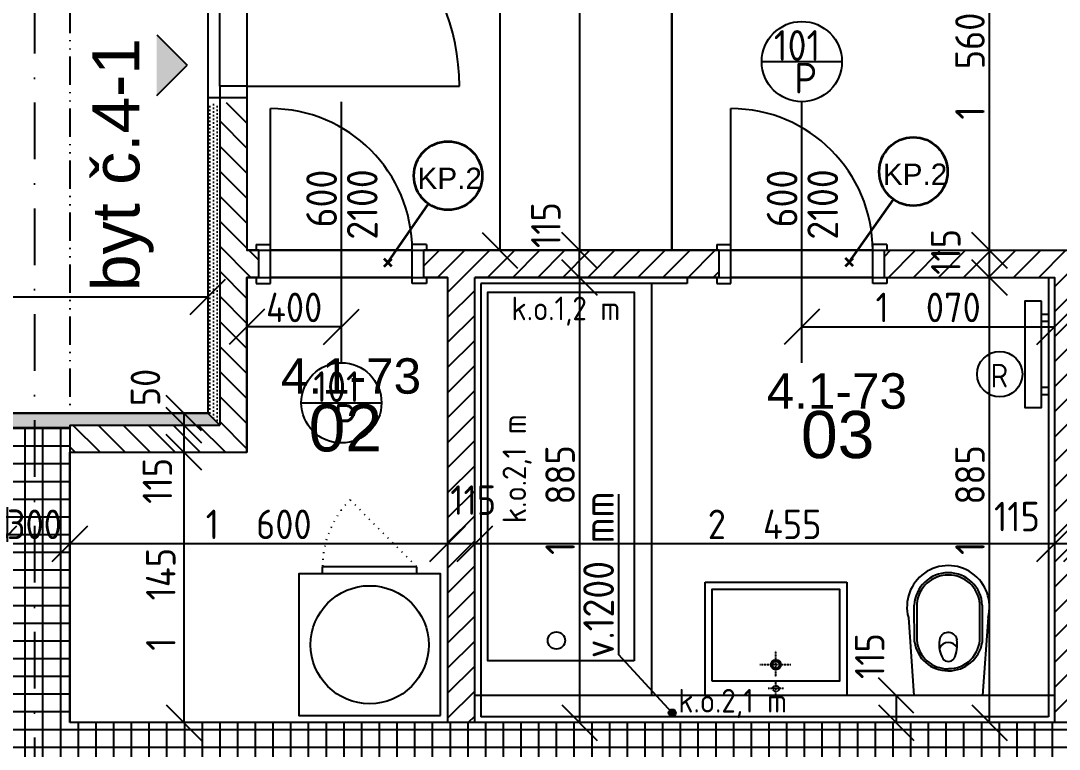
# Model space of a CAD drawing. Extents: x 4511820 to 5180432, y -1526536 to -944957.
# Drawn here: x 5027413 to 5031811, y -1075541 to -1072456 of the extents above; entities that cross this region are included whole.
import ezdxf

# ---------------------------------------------------------------- set-up
doc = ezdxf.new("R2010")
doc.units = 0
doc.header["$MEASUREMENT"] = 0
for name, pattern in [('ACAD_ISO07W100', [3.5, 0.5, -3]), ('ACAD_ISO12W100', [22, 12, -3, 0.5, -3, 0.5, -3]), ('BODKOCIARKOVANA_3', [5.6, 3, -1.3, 0, -1.3]), ('DASHED', [0.75, 0.5, -0.25])]:
    doc.linetypes.add(name, pattern=pattern)
doc.layers.get('0').update_dxf_attribs({"linetype": 'CONTINUOUS'})
doc.layers.get('Defpoints').update_dxf_attribs({"color": 61, "linetype": 'CONTINUOUS'})
for name, color, linetype in [('DVERE', 45, 'CONTINUOUS'), ('KÓTY', 4, 'CONTINUOUS'), ('MÚRY', 1, 'CONTINUOUS'), ('osi', 253, 'CONTINUOUS'), ('Plochy', 41, 'CONTINUOUS'), ('POPIS', 7, 'CONTINUOUS'), ('TENKÁ', 7, 'CONTINUOUS'), ('Z-Kúrenie', 101, 'CONTINUOUS'), ('ZARIADENIE1', 145, 'CONTINUOUS'), ('ZARIADOVACIE', 144, 'CONTINUOUS'), ('ŠRAFY', 82, 'CONTINUOUS')]:
    doc.layers.add(name, color=color, linetype=linetype)
doc.layers.add('preklady', color=74, linetype='CONTINUOUS', lineweight=35)
doc.styles.add('ARIAL', font='arial.ttf')
doc.styles.add('Style-Arial', font='arial.ttf')
doc.styles.add('STYLE1', font='isocp.shx')
doc.dimstyles.new('STANDARD-50', dxfattribs={"dimtxt": 125, "dimasz": 150, "dimexe": 10, "dimexo": 200, "dimgap": 20, "dimtad": 1, "dimdsep": 46, "dimlunit": 6, "dimtxsty": 'STYLE1', "dimblk1": 'OBLIQUE', "dimblk2": 'OBLIQUE', "dimsah": 1, "dimcen": 2.5, "dimse1": 1, "dimse2": 1, "dimadec": 0, "dimazin": 0, "dimtfac": 1, "dimtmove": 1, "dimatfit": 3, "dimldrblk": 'OBLIQUE', "dimfxl": 1, "dimtolj": 1, "dimtzin": 0, "dimarcsym": 0})
pattern_1 = [(45, (515270.5, 400718.02), (-53.0330086, 53.0330086), [])]

# ---------------------------------------------------------------- blocks, each defined once
blk = doc.blocks.new('pračka')
at = {"layer": 'ZARIADENIE1', "color": 8, "linetype": 'ACAD_ISO07W100', "ltscale": 8}
blk.add_line((4536136.9, -1117296.3), (4536419.7, -1117579.2), dxfattribs=at)
at = {"layer": 'ZARIADENIE1', "color": 8}
for p, q in [((4536419.7, -1117579.2), (4536019.7, -1117579.2)), ((4536019.7, -1117609.2), (4536019.7, -1117579.2)), ((4536419.7, -1117609.2), (4536419.7, -1117579.2))]:
    blk.add_line(p, q, dxfattribs=at)
blk.add_lwpolyline([(4536519.7, -1118209.2), (4536519.7, -1117609.2), (4535919.7, -1117609.2), (4535919.7, -1118209.2)], close=True, dxfattribs=at)
blk.add_circle((4536219.7, -1117909.2), 250, dxfattribs=at)
at = {"layer": 'ZARIADENIE1', "color": 8, "linetype": 'ACAD_ISO07W100', "ltscale": 8}
blk.add_arc((4536419.7, -1117579.2), 400, 135, 180, dxfattribs=at)
blk = doc.blocks.new('_OBLIQUE')
at = {"color": 0, "linetype": 'ByBlock'}
blk.add_line((-0.5, -0.5), (0.5, 0.5), dxfattribs=at)
blk = doc.blocks.new('*D20446')
at = {"layer": 'Defpoints', "color": 0}
for p in [(5031791, -1074671), (5031791, -1074671), (5031906, -1074671)]:
    blk.add_point(p, dxfattribs=at)
at = {"layer": 'KÓTY', "color": 0, "lineweight": -2}
blk.add_line((5031906, -1074671), (5031791, -1074671), dxfattribs=at)
at = {"layer": 'KÓTY', "color": 0, "linetype": 'ByBlock', "lineweight": -2, "xscale": 150, "yscale": 150, "zscale": 150, "rotation": 180}
blk.add_blockref('_OBLIQUE', (5031791, -1074671), dxfattribs=at)
at = {"layer": 'KÓTY', "color": 0, "linetype": 'ByBlock', "lineweight": -2, "xscale": 150, "yscale": 150, "zscale": 150}
blk.add_blockref('_OBLIQUE', (5031906, -1074671), dxfattribs=at)
at = {"layer": 'KÓTY', "color": 0, "insert": (5031632, -1074555.5), "char_height": 125, "attachment_point": 5, "style": 'STYLE1'}
blk.add_mtext('\\A1;115', dxfattribs=at)
blk = doc.blocks.new('*D20447')
at = {"layer": 'Defpoints', "color": 0}
for p in [(5029336, -1074671), (5029336, -1074671), (5031791, -1074671)]:
    blk.add_point(p, dxfattribs=at)
at = {"layer": 'KÓTY', "color": 0, "lineweight": -2}
blk.add_line((5031791, -1074671), (5029336, -1074671), dxfattribs=at)
at = {"layer": 'KÓTY', "color": 0, "linetype": 'ByBlock', "lineweight": -2, "xscale": 150, "yscale": 150, "zscale": 150, "rotation": 180}
blk.add_blockref('_OBLIQUE', (5029336, -1074671), dxfattribs=at)
at = {"layer": 'KÓTY', "color": 0, "linetype": 'ByBlock', "lineweight": -2, "xscale": 150, "yscale": 150, "zscale": 150}
blk.add_blockref('_OBLIQUE', (5031791, -1074671), dxfattribs=at)
at = {"layer": 'KÓTY', "color": 0, "insert": (5030563.5, -1074588.5), "char_height": 125, "attachment_point": 5, "style": 'STYLE1'}
blk.add_mtext('\\A1;2ﾠ455', dxfattribs=at)
blk = doc.blocks.new('*D20448')
at = {"layer": 'Defpoints', "color": 0}
for p in [(5029221, -1074671), (5029221, -1074671), (5029336, -1074671)]:
    blk.add_point(p, dxfattribs=at)
at = {"layer": 'KÓTY', "color": 0, "lineweight": -2}
blk.add_line((5029336, -1074671), (5029221, -1074671), dxfattribs=at)
at = {"layer": 'KÓTY', "color": 0, "linetype": 'ByBlock', "lineweight": -2, "xscale": 150, "yscale": 150, "zscale": 150, "rotation": 180}
blk.add_blockref('_OBLIQUE', (5029221, -1074671), dxfattribs=at)
at = {"layer": 'KÓTY', "color": 0, "linetype": 'ByBlock', "lineweight": -2, "xscale": 150, "yscale": 150, "zscale": 150}
blk.add_blockref('_OBLIQUE', (5029336, -1074671), dxfattribs=at)
at = {"layer": 'KÓTY', "color": 0, "insert": (5029329.3, -1074486), "char_height": 125, "attachment_point": 5, "style": 'STYLE1'}
blk.add_mtext('\\A1;115', dxfattribs=at)
blk = doc.blocks.new('*D20449')
at = {"layer": 'Defpoints', "color": 0}
for p in [(5027621, -1074671), (5027621, -1074671), (5029221, -1074671)]:
    blk.add_point(p, dxfattribs=at)
at = {"layer": 'KÓTY', "color": 0, "lineweight": -2}
blk.add_line((5029221, -1074671), (5027621, -1074671), dxfattribs=at)
at = {"layer": 'KÓTY', "color": 0, "linetype": 'ByBlock', "lineweight": -2, "xscale": 150, "yscale": 150, "zscale": 150, "rotation": 180}
blk.add_blockref('_OBLIQUE', (5027621, -1074671), dxfattribs=at)
at = {"layer": 'KÓTY', "color": 0, "linetype": 'ByBlock', "lineweight": -2, "xscale": 150, "yscale": 150, "zscale": 150}
blk.add_blockref('_OBLIQUE', (5029221, -1074671), dxfattribs=at)
at = {"layer": 'KÓTY', "color": 0, "insert": (5028421, -1074588.5), "char_height": 125, "attachment_point": 5, "style": 'STYLE1'}
blk.add_mtext('\\A1;1ﾠ600', dxfattribs=at)
blk = doc.blocks.new('*D20450')
at = {"layer": 'Defpoints', "color": 0}
for p in [(5027321, -1074671), (5027321, -1074671), (5027621, -1074671)]:
    blk.add_point(p, dxfattribs=at)
at = {"layer": 'KÓTY', "color": 0, "lineweight": -2}
blk.add_line((5027621, -1074671), (5027321, -1074671), dxfattribs=at)
at = {"layer": 'KÓTY', "color": 0, "linetype": 'ByBlock', "lineweight": -2, "xscale": 150, "yscale": 150, "zscale": 150, "rotation": 180}
blk.add_blockref('_OBLIQUE', (5027321, -1074671), dxfattribs=at)
at = {"layer": 'KÓTY', "color": 0, "linetype": 'ByBlock', "lineweight": -2, "xscale": 150, "yscale": 150, "zscale": 150}
blk.add_blockref('_OBLIQUE', (5027621, -1074671), dxfattribs=at)
at = {"layer": 'KÓTY', "color": 0, "insert": (5027471, -1074588.5), "char_height": 125, "attachment_point": 5, "style": 'STYLE1'}
blk.add_mtext('\\A1;300', dxfattribs=at)
blk = doc.blocks.new('*D20486')
at = {"layer": 'Defpoints', "color": 0}
for p in [(5030721, -1073543.2), (5031791, -1073543.2), (5031791, -1073752.5)]:
    blk.add_point(p, dxfattribs=at)
at = {"layer": 'KÓTY', "color": 0, "lineweight": -2}
blk.add_line((5030721, -1073752.5), (5031791, -1073752.5), dxfattribs=at)
at = {"layer": 'KÓTY', "color": 0, "linetype": 'ByBlock', "lineweight": -2, "xscale": 150, "yscale": 150, "zscale": 150, "rotation": 180}
blk.add_blockref('_OBLIQUE', (5030721, -1073752.5), dxfattribs=at)
at = {"layer": 'KÓTY', "color": 0, "linetype": 'ByBlock', "lineweight": -2, "xscale": 150, "yscale": 150, "zscale": 150}
blk.add_blockref('_OBLIQUE', (5031791, -1073752.5), dxfattribs=at)
at = {"layer": 'KÓTY', "color": 0, "insert": (5031256, -1073670), "char_height": 125, "attachment_point": 5, "style": 'STYLE1'}
blk.add_mtext('\\A1;1ﾠ070', dxfattribs=at)
blk = doc.blocks.new('*D20500')
at = {"layer": 'Defpoints', "color": 0}
for p in [(5031515.5, -1073543.2), (5031791, -1073543.2), (5031791, -1075428.2)]:
    blk.add_point(p, dxfattribs=at)
at = {"layer": 'KÓTY', "color": 0, "lineweight": -2}
blk.add_line((5031515.5, -1075428.2), (5031515.5, -1073543.2), dxfattribs=at)
at = {"layer": 'KÓTY', "color": 0, "linetype": 'ByBlock', "lineweight": -2, "xscale": 150, "yscale": 150, "zscale": 150}
for p, rotation in [((5031515.5, -1073543.2), 90), ((5031515.5, -1075428.2), 270)]:
    blk.add_blockref('_OBLIQUE', p, dxfattribs=dict(at, rotation=rotation))
at = {"layer": 'KÓTY', "color": 0, "insert": (5031433, -1074485.7), "char_height": 125, "attachment_point": 5, "rotation": 90, "style": 'STYLE1'}
blk.add_mtext('\\A1;1ﾠ885', dxfattribs=at)
blk = doc.blocks.new('*D20501')
at = {"layer": 'Defpoints', "color": 0}
for p in [(5031515.5, -1073428.2), (5031791, -1073428.2), (5031791, -1073543.2)]:
    blk.add_point(p, dxfattribs=at)
at = {"layer": 'KÓTY', "color": 0, "lineweight": -2}
blk.add_line((5031515.5, -1073543.2), (5031515.5, -1073428.2), dxfattribs=at)
at = {"layer": 'KÓTY', "color": 0, "linetype": 'ByBlock', "lineweight": -2, "xscale": 150, "yscale": 150, "zscale": 150}
for p, rotation in [((5031515.5, -1073428.2), 90), ((5031515.5, -1073543.2), 270)]:
    blk.add_blockref('_OBLIQUE', p, dxfattribs=dict(at, rotation=rotation))
at = {"layer": 'KÓTY', "color": 0, "insert": (5031330.5, -1073434.9), "char_height": 125, "attachment_point": 5, "rotation": 90, "style": 'STYLE1'}
blk.add_mtext('\\A1;115', dxfattribs=at)
blk = doc.blocks.new('*D20502')
at = {"layer": 'Defpoints', "color": 0}
for p in [(5031515.5, -1071868.2), (5031696, -1071868.2), (5031696, -1073428.2)]:
    blk.add_point(p, dxfattribs=at)
at = {"layer": 'KÓTY', "color": 0, "lineweight": -2}
blk.add_line((5031515.5, -1073428.2), (5031515.5, -1071868.2), dxfattribs=at)
at = {"layer": 'KÓTY', "color": 0, "linetype": 'ByBlock', "lineweight": -2, "xscale": 150, "yscale": 150, "zscale": 150}
for p, rotation in [((5031515.5, -1071868.2), 90), ((5031515.5, -1073428.2), 270)]:
    blk.add_blockref('_OBLIQUE', p, dxfattribs=dict(at, rotation=rotation))
at = {"layer": 'KÓTY', "color": 0, "insert": (5031433, -1072648.2), "char_height": 125, "attachment_point": 5, "rotation": 90, "style": 'STYLE1'}
blk.add_mtext('\\A1;1ﾠ560', dxfattribs=at)
blk = doc.blocks.new('*D20505')
at = {"layer": 'Defpoints', "color": 0}
for p in [(5028371, -1073543.2), (5028771, -1073543.2), (5028371, -1073752.5)]:
    blk.add_point(p, dxfattribs=at)
at = {"layer": 'KÓTY', "color": 0, "lineweight": -2}
blk.add_line((5028771, -1073752.5), (5028371, -1073752.5), dxfattribs=at)
at = {"layer": 'KÓTY', "color": 0, "linetype": 'ByBlock', "lineweight": -2, "xscale": 150, "yscale": 150, "zscale": 150, "rotation": 180}
blk.add_blockref('_OBLIQUE', (5028371, -1073752.5), dxfattribs=at)
at = {"layer": 'KÓTY', "color": 0, "linetype": 'ByBlock', "lineweight": -2, "xscale": 150, "yscale": 150, "zscale": 150}
blk.add_blockref('_OBLIQUE', (5028771, -1073752.5), dxfattribs=at)
at = {"layer": 'KÓTY', "color": 0, "insert": (5028571, -1073670), "char_height": 125, "attachment_point": 5, "style": 'STYLE1'}
blk.add_mtext('\\A1;400', dxfattribs=at)
blk = doc.blocks.new('*D20506')
at = {"layer": 'Defpoints', "color": 0}
for p in [(5031471, -1075313.2), (5031121, -1075428.2), (5031471, -1075428.2)]:
    blk.add_point(p, dxfattribs=at)
at = {"layer": 'KÓTY', "color": 0, "lineweight": -2}
blk.add_line((5031121, -1075313.2), (5031121, -1075428.2), dxfattribs=at)
at = {"layer": 'KÓTY', "color": 0, "linetype": 'ByBlock', "lineweight": -2, "xscale": 150, "yscale": 150, "zscale": 150}
for p, rotation in [((5031121, -1075313.2), 90), ((5031121, -1075428.2), 270)]:
    blk.add_blockref('_OBLIQUE', p, dxfattribs=dict(at, rotation=rotation))
at = {"layer": 'KÓTY', "color": 0, "insert": (5031008.5, -1075146.5), "char_height": 125, "attachment_point": 5, "rotation": 90, "style": 'STYLE1'}
blk.add_mtext('\\A1;115', dxfattribs=at)
blk = doc.blocks.new('*D20509')
at = {"layer": 'Defpoints', "color": 0}
for p in [(5029780, -1069118.2), (5029780, -1073428.2), (5029780, -1073428.2)]:
    blk.add_point(p, dxfattribs=at)
at = {"layer": 'KÓTY', "color": 0, "lineweight": -2}
blk.add_line((5029780, -1069118.2), (5029780, -1073428.2), dxfattribs=at)
at = {"layer": 'KÓTY', "color": 0, "linetype": 'ByBlock', "lineweight": -2, "xscale": 150, "yscale": 150, "zscale": 150}
for p, rotation in [((5029780, -1069118.2), 90), ((5029780, -1073428.2), 270)]:
    blk.add_blockref('_OBLIQUE', p, dxfattribs=dict(at, rotation=rotation))
at = {"layer": 'KÓTY', "color": 0, "insert": (5029697.5, -1071273.2), "char_height": 125, "attachment_point": 5, "rotation": 90, "style": 'STYLE1'}
blk.add_mtext('\\A1;4ﾠ310', dxfattribs=at)
blk = doc.blocks.new('*D20510')
at = {"layer": 'Defpoints', "color": 0}
for p in [(5029336, -1073428.2), (5029780, -1073428.2), (5029336, -1073543.2)]:
    blk.add_point(p, dxfattribs=at)
at = {"layer": 'KÓTY', "color": 0, "lineweight": -2}
blk.add_line((5029780, -1073543.2), (5029780, -1073428.2), dxfattribs=at)
at = {"layer": 'KÓTY', "color": 0, "linetype": 'ByBlock', "lineweight": -2, "xscale": 150, "yscale": 150, "zscale": 150}
for p, rotation in [((5029780, -1073428.2), 90), ((5029780, -1073543.2), 270)]:
    blk.add_blockref('_OBLIQUE', p, dxfattribs=dict(at, rotation=rotation))
at = {"layer": 'KÓTY', "color": 0, "insert": (5029637, -1073321.5), "char_height": 125, "attachment_point": 5, "rotation": 90, "style": 'STYLE1'}
blk.add_mtext('\\A1;115', dxfattribs=at)
blk = doc.blocks.new('*D20511')
at = {"layer": 'Defpoints', "color": 0}
for p in [(5029336, -1073543.2), (5029336, -1075428.2), (5029780, -1075428.2)]:
    blk.add_point(p, dxfattribs=at)
at = {"layer": 'KÓTY', "color": 0, "lineweight": -2}
blk.add_line((5029780, -1073543.2), (5029780, -1075428.2), dxfattribs=at)
at = {"layer": 'KÓTY', "color": 0, "linetype": 'ByBlock', "lineweight": -2, "xscale": 150, "yscale": 150, "zscale": 150}
for p, rotation in [((5029780, -1073543.2), 90), ((5029780, -1075428.2), 270)]:
    blk.add_blockref('_OBLIQUE', p, dxfattribs=dict(at, rotation=rotation))
at = {"layer": 'KÓTY', "color": 0, "insert": (5029697.5, -1074485.7), "char_height": 125, "attachment_point": 5, "rotation": 90, "style": 'STYLE1'}
blk.add_mtext('\\A1;1ﾠ885', dxfattribs=at)
blk = doc.blocks.new('*D20517')
at = {"layer": 'Defpoints', "color": 0}
for p in [(5028371, -1070903.2), (5028371, -1073428.2), (5029442.5, -1073428.2)]:
    blk.add_point(p, dxfattribs=at)
at = {"layer": 'KÓTY', "color": 0, "lineweight": -2}
blk.add_line((5029442.5, -1070903.2), (5029442.5, -1073428.2), dxfattribs=at)
at = {"layer": 'KÓTY', "color": 0, "linetype": 'ByBlock', "lineweight": -2, "xscale": 150, "yscale": 150, "zscale": 150}
for p, rotation in [((5029442.5, -1070903.2), 90), ((5029442.5, -1073428.2), 270)]:
    blk.add_blockref('_OBLIQUE', p, dxfattribs=dict(at, rotation=rotation))
at = {"layer": 'KÓTY', "color": 0, "insert": (5029360, -1072165.7), "char_height": 125, "attachment_point": 5, "rotation": 90, "style": 'STYLE1'}
blk.add_mtext('\\A1;2ﾠ525', dxfattribs=at)
blk = doc.blocks.new('*D20527')
at = {"layer": 'Defpoints', "color": 0}
for p in [(5027621, -1074283.2), (5027621, -1075428.2), (5028104.5, -1075428.2)]:
    blk.add_point(p, dxfattribs=at)
at = {"layer": 'KÓTY', "color": 0, "lineweight": -2}
blk.add_line((5028104.5, -1074283.2), (5028104.5, -1075428.2), dxfattribs=at)
at = {"layer": 'KÓTY', "color": 0, "linetype": 'ByBlock', "lineweight": -2, "xscale": 150, "yscale": 150, "zscale": 150}
for p, rotation in [((5028104.5, -1074283.2), 90), ((5028104.5, -1075428.2), 270)]:
    blk.add_blockref('_OBLIQUE', p, dxfattribs=dict(at, rotation=rotation))
at = {"layer": 'KÓTY', "color": 0, "insert": (5028006.5, -1074906), "char_height": 125, "attachment_point": 5, "rotation": 90, "style": 'STYLE1'}
blk.add_mtext('\\A1;1ﾠ145', dxfattribs=at)
blk = doc.blocks.new('*D20528')
at = {"layer": 'Defpoints', "color": 0}
for p in [(5028256, -1074168.2), (5028104.5, -1074283.2), (5028256, -1074283.2)]:
    blk.add_point(p, dxfattribs=at)
at = {"layer": 'KÓTY', "color": 0, "lineweight": -2}
blk.add_line((5028104.5, -1074168.2), (5028104.5, -1074283.2), dxfattribs=at)
at = {"layer": 'KÓTY', "color": 0, "linetype": 'ByBlock', "lineweight": -2, "xscale": 150, "yscale": 150, "zscale": 150}
for p, rotation in [((5028104.5, -1074168.2), 90), ((5028104.5, -1074283.2), 270)]:
    blk.add_blockref('_OBLIQUE', p, dxfattribs=dict(at, rotation=rotation))
at = {"layer": 'KÓTY', "color": 0, "insert": (5027992, -1074404.5), "char_height": 125, "attachment_point": 5, "rotation": 90, "style": 'STYLE1'}
blk.add_mtext('\\A1;115', dxfattribs=at)
blk = doc.blocks.new('*D20529')
at = {"layer": 'Defpoints', "color": 0}
for p in [(5028206, -1074118.2), (5028104.5, -1074168.2), (5028206, -1074168.2)]:
    blk.add_point(p, dxfattribs=at)
at = {"layer": 'KÓTY', "color": 0, "lineweight": -2}
blk.add_line((5028104.5, -1074118.2), (5028104.5, -1074168.2), dxfattribs=at)
at = {"layer": 'KÓTY', "color": 0, "linetype": 'ByBlock', "lineweight": -2, "xscale": 150, "yscale": 150, "zscale": 150}
for p, rotation in [((5028104.5, -1074118.2), 90), ((5028104.5, -1074168.2), 270)]:
    blk.add_blockref('_OBLIQUE', p, dxfattribs=dict(at, rotation=rotation))
at = {"layer": 'KÓTY', "color": 0, "insert": (5027941.5, -1074009), "char_height": 125, "attachment_point": 5, "rotation": 90, "style": 'STYLE1'}
blk.add_mtext('\\A1;50', dxfattribs=at)
blk = doc.blocks.new('*D20564')
at = {"layer": 'Defpoints', "color": 0}
for p in [(5028206, -1073625), (5020981, -1074118.2), (5028206, -1074118.2)]:
    blk.add_point(p, dxfattribs=at)
at = {"layer": 'KÓTY', "color": 0, "lineweight": -2, "ltscale": 0.25}
blk.add_line((5020981, -1073625), (5028206, -1073625), dxfattribs=at)
at = {"layer": 'KÓTY', "color": 0, "linetype": 'ByBlock', "lineweight": -2, "xscale": 150, "yscale": 150, "zscale": 150, "rotation": 180}
blk.add_blockref('_OBLIQUE', (5020981, -1073625), dxfattribs=at)
at = {"layer": 'KÓTY', "color": 0, "linetype": 'ByBlock', "lineweight": -2, "xscale": 150, "yscale": 150, "zscale": 150}
blk.add_blockref('_OBLIQUE', (5028206, -1073625), dxfattribs=at)
at = {"layer": 'KÓTY', "color": 0, "insert": (5024593.5, -1073542.5), "char_height": 125, "attachment_point": 5, "style": 'STYLE1'}
blk.add_mtext('\\A1;7ﾠ225', dxfattribs=at)

msp = doc.modelspace()

# ---------------------------------------------------------------- hatches: boundary and pattern name
at = {"layer": 'KÓTY'}
h = msp.add_hatch(color=256, dxfattribs=at)
h.dxf.hatch_style = 1
h.paths.add_polyline_path([(5030187, -1075386.863, -0.65381715), (5030161.826, -1075397.885, -1.52947961)])
at = {"layer": 'TENKÁ'}
h = msp.add_hatch(color=256, dxfattribs=at)
h.dxf.hatch_style = 1
h.paths.add_polyline_path([(5027989.59, -1072773.082), (5027989.59, -1072516.262), (5028118, -1072644.672)])
at = {"layer": 'ŠRAFY', "ltscale": 0.25}
h = msp.add_hatch(dxfattribs=at)
h.set_pattern_fill('ANSI31', color=256, scale=600, angle=90, style=0)
h.set_pattern_definition([(135, (-3027222.4, 552769.84), (-53.0330086, -53.0330086), [])])
h.paths.add_polyline_path([(5027621, -1074168.172), (5027621, -1074178.172), (5027621, -1074283.172), (5028371, -1074283.172), (5028371, -1073543.172), (5028411, -1073543.172), (5028421, -1073543.172), (5028421, -1073428.172), (5028411, -1073428.172), (5028371, -1073428.172), (5028371, -1072803.172), (5028256, -1072803.172), (5028256, -1074168.172)])
at = {"layer": 'ŠRAFY'}
h = msp.add_hatch(dxfattribs=at)
h.set_pattern_fill('DOTS', color=256, scale=250, angle=90)
h.set_pattern_definition([(90, (-71441.844, -23850), (-15.625, 7.8125), [0, -15.625])])
h.paths.add_polyline_path([(5028256, -1074168.172), (5028256, -1072803.172), (5028206, -1072803.172), (5028206, -1074118.172)])
at = {"layer": 'ŠRAFY', "ltscale": 0.25}
h = msp.add_hatch(dxfattribs=at)
h.set_pattern_fill('ANSI31', color=256, scale=600, style=0)
h.set_pattern_definition(pattern_1)
h.paths.add_polyline_path([(5031906, -1075428.172), (5031906, -1075028.172), (5033406, -1075028.172), (5033406, -1075428.172), (5033521, -1075428.172), (5033521, -1073428.172), (5033031, -1073428.172), (5033021, -1073428.172), (5033021, -1073543.172), (5033031, -1073543.172), (5033381, -1073543.172), (5033406, -1073543.172), (5033406, -1074913.172), (5031906, -1074913.172), (5031906, -1073543.172), (5031931, -1073543.172), (5032311, -1073543.172), (5032321, -1073543.172), (5032321, -1073428.172), (5032311, -1073428.172), (5031081, -1073428.172), (5031071, -1073428.172), (5031071, -1073543.172), (5031081, -1073543.172), (5031766, -1073543.172), (5031791, -1073543.172), (5031791, -1075428.172)])
h.paths.add_polyline_path([(5033428.25, -1074375.5), (5033665.75, -1074375.5), (5033665.75, -1074625.5), (5033428.25, -1074625.5)], flags=9)
h.paths.add_polyline_path([(5031205.5, -1073553.672), (5031205.5, -1073316.172), (5031455.5, -1073316.172), (5031455.5, -1073553.672)], flags=9)
h = msp.add_hatch(dxfattribs=at)
h.set_pattern_fill('ANSI31', color=256, scale=600, style=0)
h.set_pattern_definition(pattern_1)
h.paths.add_polyline_path([(5029121, -1073428.172), (5029121, -1073543.172), (5029131, -1073543.172), (5029221, -1073543.172), (5029221, -1075428.172), (5029336, -1075428.172), (5029336, -1073543.172), (5030236, -1073543.172), (5030361, -1073543.172), (5030371, -1073543.172), (5030371, -1073428.172), (5030361, -1073428.172), (5030171, -1073428.172), (5029131, -1073428.172)])
h.paths.add_polyline_path([(5029210.5, -1074361), (5029448, -1074361), (5029448, -1074611), (5029210.5, -1074611)], flags=24)
at = {"layer": 'ŠRAFY'}
h = msp.add_hatch(dxfattribs=at)
h.set_pattern_fill('DOTS', color=256, scale=250)
h.paths.add_polyline_path([(5027321, -1074178.172), (5027621, -1074178.172), (5027621, -1074168.172), (5028256, -1074168.172), (5028206, -1074118.172), (5027621, -1074118.172), (5027321, -1074118.172), (5022981, -1074118.172), (5022981, -1074168.172), (5027321, -1074168.172)])
at = {"layer": 'ŠRAFY', "ltscale": 0.25}
h = msp.add_hatch(dxfattribs=at)
h.set_pattern_fill('ANSI37', color=256, scale=600, angle=45)
h.set_pattern_definition([(90, (-3429042.49, 739093.5), (-75, 1e-14), []), (180, (-3429042.49, 739093.5), (-1e-14, -75), [])])
h.paths.add_polyline_path([(5033956, -1075728.172), (5034006, -1075728.172), (5034121, -1075728.172), (5034121, -1075428.172), (5033521, -1075428.172), (5033406, -1075428.172), (5031906, -1075428.172), (5031791, -1075428.172), (5031766, -1075428.172), (5029361, -1075428.172), (5029336, -1075428.172), (5029221, -1075428.172), (5027621, -1075428.172), (5027621, -1074283.172), (5027621, -1074178.172), (5027321, -1074178.172), (5027321, -1074283.172), (5027321, -1074398.172), (5027321, -1074423.172), (5027321, -1076313.172), (5027321, -1076428.172), (5027621, -1076428.172), (5027621, -1075728.172), (5030376, -1075728.172), (5030396, -1075728.172), (5030676, -1075728.172), (5030791, -1075728.172)])
h.paths.add_polyline_path([(5027327.201, -1074463.5), (5027614.799, -1074463.5), (5027614.799, -1074713.5), (5027327.201, -1074713.5)], flags=24)
h.paths.add_polyline_path([(5033052.5, -1075721.971), (5033052.5, -1075434.373), (5033302.5, -1075434.373), (5033302.5, -1075721.971)], flags=24)

# ---------------------------------------------------------------- linework, layer by layer
at = {"layer": 'DVERE'}
for p, q in [((5028256, -1072733.172), (5028256, -1071833.172)), ((5028371, -1071833.172), (5028371, -1072733.172)), ((5028371, -1072733.172), (5029271, -1072733.172))]:
    msp.add_line(p, q, dxfattribs=at)
at = {"layer": 'DVERE', "ltscale": 0.25}
for p, q in [((5030551, -1072629.344), (5030891, -1072629.344)), ((5028771, -1073904), (5028771, -1072799.344)), ((5030721, -1073904), (5030721, -1072799.344)), ((5028471, -1073428.172), (5028471, -1072828.172)), ((5030421, -1073428.172), (5030421, -1072828.172)), ((5028411, -1073403.172), (5028471, -1073403.172)), ((5028411, -1073403.172), (5028411, -1073428.172)), ((5028471, -1073568.172), (5028471, -1073403.172)), ((5029071, -1073428.172), (5028471, -1073428.172)), ((5029131, -1073403.172), (5029071, -1073403.172)), ((5029071, -1073568.172), (5029071, -1073403.172)), ((5029131, -1073403.172), (5029131, -1073428.172)), ((5030361, -1073403.172), (5030421, -1073403.172)), ((5030361, -1073403.172), (5030361, -1073428.172)), ((5030421, -1073568.172), (5030421, -1073403.172)), ((5031021, -1073428.172), (5030421, -1073428.172)), ((5031081, -1073403.172), (5031021, -1073403.172)), ((5031021, -1073568.172), (5031021, -1073403.172)), ((5031081, -1073403.172), (5031081, -1073428.172)), ((5028411, -1073543.172), (5028411, -1073568.172)), ((5029071, -1073543.172), (5028471, -1073543.172)), ((5029131, -1073543.172), (5029131, -1073568.172)), ((5030361, -1073543.172), (5030361, -1073568.172)), ((5031021, -1073543.172), (5030421, -1073543.172)), ((5031081, -1073543.172), (5031081, -1073568.172)), ((5028411, -1073568.172), (5028471, -1073568.172)), ((5029131, -1073568.172), (5029071, -1073568.172)), ((5030361, -1073568.172), (5030421, -1073568.172)), ((5031081, -1073568.172), (5031021, -1073568.172)), ((5028601, -1074074), (5028941, -1074074))]:
    msp.add_line(p, q, dxfattribs=at)
for centre in [(5030721, -1072629.344), (5028771, -1074074)]:
    msp.add_circle(centre, 170, dxfattribs=at)
at = {"layer": 'DVERE'}
msp.add_arc((5028371, -1072733.172), 900, 0, 90, dxfattribs=at)
at = {"layer": 'DVERE', "ltscale": 0.25}
for centre in [(5028471, -1073428.172), (5030421, -1073428.172)]:
    msp.add_arc(centre, 600, 0, 90, dxfattribs=at)
at = {"layer": 'KÓTY'}
for p in [(5029944, -1074460.363), (5030172, -1075386.863)]:
    msp.add_line(p, (5029944, -1075139.863), dxfattribs=at)
msp.add_circle((5030172, -1075386.863), 15, dxfattribs=at)
at = {"layer": 'MÚRY'}
for p, q in [((5028371, -1072733.172), (5028256, -1072733.172)), ((5028256, -1072733.172), (5028256, -1072783.172)), ((5028371, -1072733.172), (5028371, -1073428.172)), ((5028256, -1072783.172), (5028206, -1072783.172)), ((5028206, -1072783.172), (5028206, -1074118.172)), ((5028421, -1073428.172), (5028371, -1073428.172)), ((5028371, -1073543.172), (5028371, -1074283.172)), ((5028421, -1073543.172), (5028371, -1073543.172)), ((5029336, -1075428.172), (5029336, -1073543.172)), ((5022881, -1074118.172), (5028206, -1074118.172)), ((5027321, -1074178.172), (5027621, -1074178.172)), ((5027621, -1074283.172), (5027621, -1075428.172)), ((5027621, -1074283.172), (5028371, -1074283.172)), ((5029221, -1075428.172), (5027621, -1075428.172))]:
    msp.add_line(p, q, dxfattribs=at)
at = {"layer": 'MÚRY', "ltscale": 0.25}
for p, q in [((5028421, -1073543.172), (5028421, -1073428.172)), ((5029121, -1073543.172), (5029121, -1073428.172)), ((5030371, -1073428.172), (5029121, -1073428.172)), ((5029121, -1073543.172), (5029121, -1073428.172)), ((5030371, -1073543.172), (5030371, -1073428.172)), ((5031071, -1073428.172), (5032321, -1073428.172)), ((5031071, -1073543.172), (5031071, -1073428.172)), ((5031071, -1073543.172), (5031071, -1073428.172)), ((5029221, -1073543.172), (5029121, -1073543.172)), ((5029221, -1073543.172), (5029221, -1075428.172)), ((5030371, -1073543.172), (5029336, -1073543.172)), ((5031071, -1073543.172), (5031791, -1073543.172)), ((5031791, -1073543.172), (5031791, -1075428.172)), ((5031791, -1075428.172), (5029336, -1075428.172))]:
    msp.add_line(p, q, dxfattribs=at)
at = {"layer": 'osi', "linetype": 'BODKOCIARKOVANA_3', "ltscale": 80}
msp.add_line((5027471, -1047260.98), (5027471, -1084778.172), dxfattribs=at)
at = {"layer": 'Plochy'}
for points in [[(5025641, -1071068.172), (5028206, -1071068.172), (5028206, -1074118.172), (5020981, -1074118.172), (5020981, -1072618.172), (5021281, -1072618.172), (5021281, -1071618.172), (5020981, -1071618.172), (5020981, -1069118.172), (5022891, -1069118.172), (5022891, -1072368.172), (5023141, -1072368.172), (5023141, -1072178.172), (5025441, -1072178.172), (5025441, -1072368.172), (5025641, -1072368.172)], [(5030171, -1069118.172), (5027621, -1069118.172), (5027621, -1070903.172), (5028371, -1070903.172), (5028371, -1073428.172), (5030171, -1073428.172)], [(5034121, -1075728.172), (5035791, -1075728.172), (5035791, -1071893.172), (5035791, -1071868.172), (5030171, -1071868.172), (5030171, -1073428.172), (5033521, -1073428.172), (5033521, -1075428.172), (5034121, -1075428.172), (5034121, -1075728.172)], [(5027621, -1075428.172), (5027621, -1074283.172), (5028371, -1074283.172), (5028371, -1073543.172), (5029221, -1073543.172), (5029221, -1075428.172)], [(5029336, -1073543.172), (5031791, -1073543.172), (5031791, -1075313.172), (5029336, -1075313.172)]]:
    msp.add_lwpolyline(points, close=True, dxfattribs=at)
at = {"layer": 'preklady'}
for p, q in [((5028968.382, -1073480.382), (5029140.53, -1073231.435)), ((5030921.883, -1073478.383), (5031109.724, -1073213.021)), ((5028951.765, -1073496.999), (5028984.999, -1073463.765)), ((5028985, -1073497), (5028951.766, -1073463.766)), ((5030905.265, -1073494.999), (5030938.499, -1073461.765)), ((5030938.5, -1073495), (5030905.266, -1073461.766))]:
    msp.add_line(p, q, dxfattribs=at)
at = {"layer": 'preklady', "ltscale": 0.25}
for centre in [(5029223, -1073112.172), (5031193.5, -1073094.672)]:
    msp.add_circle(centre, 145, dxfattribs=at)
at = {"layer": 'TENKÁ', "linetype": 'ACAD_ISO12W100', "ltscale": 10}
for p, q in [((5027621, -1071068.172), (5027621, -1074118.172)), ((5028206, -1071783.172), (5028206, -1072783.172))]:
    msp.add_line(p, q, dxfattribs=at)
at = {"layer": 'TENKÁ', "linetype": 'ACAD_ISO07W100', "ltscale": 10}
msp.add_line((5030171, -1071868.172), (5030171, -1073428.172), dxfattribs=at)
at = {"layer": 'TENKÁ'}
for p, q in [((5027989.59, -1072516.262), (5028118, -1072644.672)), ((5027989.59, -1072773.082), (5028118, -1072644.672)), ((5028371, -1072783.172), (5028256, -1072783.172)), ((5028256, -1072783.172), (5028256, -1074168.172)), ((5028206, -1074118.172), (5028256, -1074168.172)), ((5027621, -1074168.172), (5028256, -1074168.172)), ((5027621, -1074168.172), (5027621, -1074283.172)), ((5027321, -1074178.172), (5027621, -1074178.172)), ((5029336, -1075428.172), (5029221, -1075428.172)), ((5031906, -1075428.172), (5031791, -1075428.172))]:
    msp.add_line(p, q, dxfattribs=at)
at = {"layer": 'TENKÁ', "ltscale": 0.25}
for p, q in [((5030236, -1073543.172), (5030236, -1073568.172)), ((5031766, -1073543.172), (5031766, -1075403.172)), ((5029361, -1073568.172), (5029361, -1075403.172)), ((5030236, -1073568.172), (5029361, -1073568.172)), ((5031641, -1075313.172), (5029361, -1075313.172)), ((5031766, -1075313.172), (5029361, -1075313.172)), ((5031766, -1075403.172), (5029361, -1075403.172))]:
    msp.add_line(p, q, dxfattribs=at)
at = {"layer": 'Z-Kúrenie', "linetype": 'Continuous'}
for p, q in [((5031736, -1073698.172), (5031766, -1073698.172)), ((5031736, -1073728.172), (5031766, -1073728.172)), ((5031736, -1074008.172), (5031766, -1074008.172)), ((5031736, -1074038.172), (5031766, -1074038.172))]:
    msp.add_line(p, q, dxfattribs=at)
msp.add_lwpolyline([(5031736, -1073643.172), (5031666, -1073643.172), (5031666, -1074093.172), (5031736, -1074093.172)], close=True, dxfattribs=at)
msp.add_circle((5031558.953, -1073952.517), 96, dxfattribs=at)
at = {"layer": 'ZARIADOVACIE', "ltscale": 0.25}
for p, q in [((5030086, -1075313.172), (5030086, -1073568.172)), ((5030311, -1075313.172), (5030311, -1074833.172)), ((5030311, -1074833.172), (5030911, -1074833.172)), ((5030911, -1074833.172), (5030911, -1075313.172))]:
    msp.add_line(p, q, dxfattribs=at)
at = {"layer": 'ZARIADOVACIE'}
for p, q in [((5031207.353, -1074924.708), (5031207.353, -1075079.369)), ((5031475.363, -1075067.529), (5031475.363, -1074924.708)), ((5031198.456, -1075086.038), (5031197.33, -1074930.882)), ((5031485.218, -1074930.882), (5031485.218, -1075088.291)), ((5031172.187, -1074983.174), (5031195.263, -1075313.172)), ((5031509.814, -1074983.173), (5031486.738, -1075313.172))]:
    msp.add_line(p, q, dxfattribs=at)
at = {"layer": 'ZARIADOVACIE', "linetype": 'Continuous'}
for p, q in [((5031377.565, -1075074.174), (5031377.726, -1075077.884)), ((5031339.302, -1075208.292), (5031342.119, -1075208.856)), ((5031341, -1075200.204), (5031341.896, -1075199.382))]:
    msp.add_line(p, q, dxfattribs=at)
at = {"layer": 'ZARIADOVACIE', "linetype": 'DASHED'}
for p, q in [((5030611, -1075234.065), (5030611, -1075124.52)), ((5030673.988, -1075183.401), (5030542.535, -1075183.401)), ((5030611, -1075308.471), (5030611, -1075256.437)), ((5030643.863, -1075283.823), (5030578.137, -1075283.823))]:
    msp.add_line(p, q, dxfattribs=at)
at = {"layer": 'ZARIADOVACIE', "ltscale": 0.25}
for points in [[(5030011, -1075165.7), (5029391, -1075165.7), (5029391, -1073605.7), (5030011, -1073605.7)], [(5030341, -1075253.172), (5030341, -1074863.172), (5030881, -1074863.172), (5030881, -1075253.172)], [(5030341, -1075253.172), (5030341, -1074863.172), (5030881, -1074863.172), (5030881, -1075253.172)]]:
    msp.add_lwpolyline(points, close=True, dxfattribs=at)
msp.add_circle((5029681.702, -1075080.285), 36.624, dxfattribs=at)
at = {"layer": 'ZARIADOVACIE', "linetype": 'Continuous'}
for centre, radius in [((5030611.273, -1075183.133), 20.877), ((5030611, -1075183.401), 14.781)]:
    msp.add_circle(centre, radius, dxfattribs=at)
at = {"layer": 'ZARIADOVACIE', "linetype": 'DASHED'}
msp.add_circle((5030611.314, -1075283.824), 12.931, dxfattribs=at)
at = {"layer": 'ZARIADOVACIE', "linetype": 'Continuous'}
for centre, radius, start, end in [((5031341, -1074937.94), 174.768, 345.000166, 195.000097), ((5031341.274, -1074937.256), 144.085, 2.535471, 177.464529), ((5031341.358, -1074937.816), 134.645, 5.586614, 174.413386), ((5031341, -1075083.859), 37.825, 14.836199, 173.274318), ((5031337.949, -1075067.591), 140.707, 187.532963, 270.550993), ((5031340.07, -1075066.906), 133.3, 185.364578, 270.399907), ((5031436.774, -1075095.255), 134.275, 173.23165, 207.408649), ((5031341.569, -1075129.574), 41.261, 26.767028, 156.409044), ((5031343.48, -1075067.508), 131.883, 269.311779, 359.990871), ((5031342.437, -1075064.028), 144.828, 269.874094, 350.355814), ((5031240.887, -1075097.263), 138.205, 334.477977, 8.060779), ((5031341.496, -1075139.464), 29.701, 216.344037, 324.266205)]:
    msp.add_arc(centre, radius, start, end, dxfattribs=at)

# ---------------------------------------------------------------- block references
at = {"layer": 'TENKÁ'}
msp.add_blockref('pračka', (492671.253, 42811.02), dxfattribs=at)

# ---------------------------------------------------------------- texts
at = {"layer": 'DVERE', "style": 'STYLE1'}
for s, p in [('101', (5030602.47, -1072625.844)), ('P', (5030689.47, -1072764.48)), ('101', (5028652.47, -1074070.5)), ('P', (5028739.47, -1074209.137))]:
    msp.add_text(s, height=130, dxfattribs=at).set_placement(p)
at = {"layer": 'POPIS', "color": 132, "ltscale": 0.25, "style": 'Style-Arial'}
msp.add_text('byt č.4-1', height=200, rotation=90, dxfattribs=at).set_placement((5027915.878, -1073601.113))
at = {"layer": 'POPIS', "lineweight": 40, "ltscale": 0.25, "style": 'ARIAL'}
for s, height, p in [('4.1-73', 150, (5028514.769, -1074035.251)), ('4.1-73', 150, (5030572.269, -1074098.751)), ('02', 200, (5028632.311, -1074279.751)), ('03', 200, (5030717.311, -1074308.251))]:
    msp.add_text(s, height=height, dxfattribs=at).set_placement(p)
at = {"layer": 'preklady', "linetype": 'Continuous', "lineweight": 20, "style": 'ARIAL'}
for p in [(5029093.736, -1073168.429), (5031064.236, -1073150.929)]:
    msp.add_text('KP.2', height=90, dxfattribs=at).set_placement(p)
at = {"layer": 'TENKÁ', "linetype": 'Continuous', "style": 'STYLE1'}
for s, height, p in [('600', 130, (5028752.417, -1073331.415)), ('2100', 130, (5028924.524, -1073383.189)), ('600', 130, (5030702.417, -1073331.415)), ('2100', 130, (5030874.524, -1073383.189)), ('k.o.2,1 m', 100, (5029553.58, -1074583.362)), ('v.1200 mm', 130, (5029925.417, -1075155.608))]:
    msp.add_text(s, height=height, rotation=90, dxfattribs=at).set_placement(p)
for s, p in [('k.o.1,2 m', (5029491.335, -1073724.188)), ('k.o.2,1 m', (5030197.607, -1075385.393))]:
    msp.add_text(s, height=100, dxfattribs=at).set_placement(p)
at = {"layer": 'Z-Kúrenie', "linetype": 'Continuous', "style": 'STYLE1'}
msp.add_text('R', height=100, dxfattribs=at).set_placement((5031520.326, -1074008.716))

# ---------------------------------------------------------------- dimensions: what is measured, and where the dimension line sits
at = {"layer": 'KÓTY'}
for base, p1, p2, picture, middle in [((5029780, -1073428.172), (5029780, -1069118.172), (5029780, -1073428.172), '*D20509', (5029697.457, -1071273.172)), ((5029442.5, -1073428.172), (5028371, -1070903.172), (5028371, -1073428.172), '*D20517', (5029359.957, -1072165.672)), ((5031515.5, -1071868.172), (5031696, -1073428.172), (5031696, -1071868.172), '*D20502', (5031432.957, -1072648.172)), ((5031515.5, -1073428.172), (5031791, -1073543.172), (5031791, -1073428.172), '*D20501', (5031330.5, -1073434.922)), ((5029780, -1075428.172), (5029336, -1073543.172), (5029336, -1075428.172), '*D20511', (5029697.457, -1074485.672)), ((5031515.5, -1073543.172), (5031791, -1075428.172), (5031791, -1073543.172), '*D20500', (5031432.957, -1074485.672))]:
    dim = msp.add_linear_dim(base=base, p1=p1, p2=p2, angle=90, dimstyle='STANDARD-50', dxfattribs=at)
    dim.commit()
    dim.dimension.update_dxf_attribs({"geometry": picture, "text_midpoint": middle})
for base, p1, p2, picture, middle in [((5029780, -1073428.172), (5029336, -1073543.172), (5029336, -1073428.172), '*D20510', (5029719.5, -1073321.5)), ((5028104.5, -1074168.172), (5028206, -1074118.172), (5028206, -1074168.172), '*D20529', (5028024, -1074009)), ((5028104.5, -1074283.172), (5028256, -1074168.172), (5028256, -1074283.172), '*D20528', (5028074.5, -1074404.5)), ((5028104.5, -1075428.172), (5027621, -1074283.172), (5027621, -1075428.172), '*D20527', (5028089, -1074906)), ((5031121, -1075428.172), (5031471, -1075313.172), (5031471, -1075428.172), '*D20506', (5031091, -1075146.48))]:
    dim = msp.add_linear_dim(base=base, p1=p1, p2=p2, angle=90, dimstyle='STANDARD-50', dxfattribs=at)
    dim.commit()
    dim.dimension.update_dxf_attribs({"geometry": picture, "text_midpoint": middle, "dimtype": 160})
at = {"layer": 'KÓTY', "ltscale": 0.25}
dim = msp.add_linear_dim(base=(5028206, -1073625), p1=(5020981, -1074118.172), p2=(5028206, -1074118.172), dimstyle='STANDARD-50', dxfattribs=at)
dim.commit()
dim.dimension.update_dxf_attribs({"geometry": '*D20564', "text_midpoint": (5024593.5, -1073542.457)})
at = {"layer": 'KÓTY'}
for base, p1, p2, picture, middle in [((5028371, -1073752.5), (5028771, -1073543.172), (5028371, -1073543.172), '*D20505', (5028571, -1073670)), ((5031791, -1073752.5), (5030721, -1073543.172), (5031791, -1073543.172), '*D20486', (5031256, -1073669.957)), ((5029221, -1074671), (5029336, -1074671), (5029221, -1074671), '*D20448', (5029329.25, -1074486)), ((5027321, -1074671), (5027621, -1074671), (5027321, -1074671), '*D20450', (5027471, -1074588.5)), ((5027621, -1074671), (5029221, -1074671), (5027621, -1074671), '*D20449', (5028421, -1074588.457)), ((5029336, -1074671), (5031791, -1074671), (5029336, -1074671), '*D20447', (5030563.5, -1074588.457))]:
    dim = msp.add_linear_dim(base=base, p1=p1, p2=p2, dimstyle='STANDARD-50', dxfattribs=at)
    dim.commit()
    dim.dimension.update_dxf_attribs({"geometry": picture, "text_midpoint": middle})
dim = msp.add_linear_dim(base=(5031791, -1074671), p1=(5031906, -1074671), p2=(5031791, -1074671), dimstyle='STANDARD-50', dxfattribs=at)
dim.commit()
dim.dimension.update_dxf_attribs({"geometry": '*D20446', "text_midpoint": (5031632, -1074638), "dimtype": 160})

doc.saveas('drawing.dxf')
